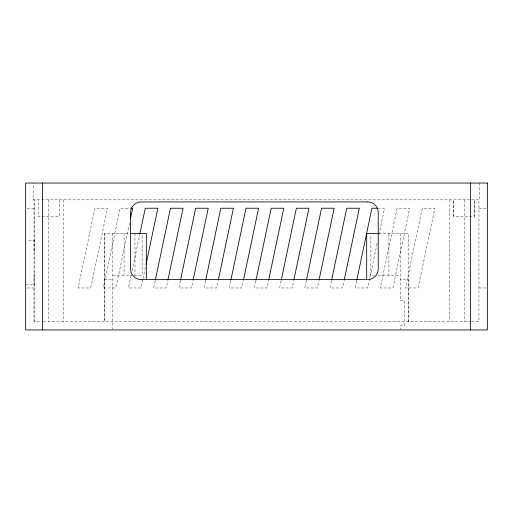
<?xml version="1.0" encoding="UTF-8"?>
<svg xmlns="http://www.w3.org/2000/svg" width="513" height="513" viewBox="0 0 513 513"><rect width="100%" height="100%" fill="white"/><g stroke="black" fill="none" stroke-linecap="round" stroke-linejoin="round"><path stroke-width="0.38" stroke-dasharray="2.56 1.92" d="M25.65 284.83L34.089 284.83L34.089 274.34M34.082 251.255L34.082 240.757L27.183 240.757M104.351 233.415L104.351 321.555L104.351 233.415L129.693 233.415M408.585 321.555L408.649 279.585L400.255 279.585M129.552 223.084L115.893 287.979L103.299 287.979L120.087 208.233L131.104 208.233M131.116 275.468L128.481 287.979L141.075 287.979L142.883 279.38M132.104 270.781L139.677 234.813M143.05 278.597L145.519 266.869M155.15 280.944L153.669 287.979L166.257 287.979L167.738 280.944M180.332 280.944L178.851 287.979L191.445 287.979L192.926 280.944M205.514 280.944L204.033 287.979L216.627 287.979L218.108 280.944M230.696 280.944L229.215 287.979L241.809 287.979L243.29 280.944M255.884 280.944L254.403 287.979L266.991 287.979L268.472 280.944M281.066 280.944L279.585 287.979L292.179 287.979L293.66 280.944M306.248 280.944L304.767 287.979L317.361 287.979L318.842 280.944M331.436 280.944L329.955 287.979L342.543 287.979L344.024 280.944M356.618 280.944L355.137 287.979L367.725 287.979L377.113 243.412M378.921 234.813L384.519 208.233L378.222 208.233M27.176 208.233L34.102 208.233M478.956 208.233L486.587 208.233M453.774 216.627L453.774 199.839L453.787 216.627L474.756 216.627L474.756 199.839L474.756 216.627M378.652 233.415L408.649 233.415L408.649 321.555M112.745 275.385L131.803 275.385M134.348 275.385L142.127 275.385L142.127 233.415M374.849 275.385L370.873 275.385L370.873 234.999M378.01 275.385L400.255 275.385M104.351 279.585L112.745 279.585M27.176 287.979L34.102 287.979M478.956 287.979L486.587 287.979M34.108 321.555L34.108 199.839L34.044 321.555L41.675 321.555M43.336 321.555L470.902 321.555M471.607 321.555L478.956 321.555L478.956 199.839M34.089 240.757L34.089 241.559M34.082 284.035L34.082 284.83M479.796 183.045L479.79 199.839L33.204 199.839L33.274 183.045M464.265 199.839L464.265 321.555M449.574 199.839L449.574 321.555M400.255 233.415L400.255 300.573L404.456 300.573L404.456 325.755L400.255 325.755L400.255 329.25M388.925 233.415L388.925 275.385M134.99 233.415L134.99 275.385M124.075 233.415L124.075 275.385M112.745 233.415L112.745 329.16M63.42 199.839L63.426 321.555M59.226 199.839L59.219 216.627L38.244 216.627L38.251 199.839M48.735 199.839L48.735 321.555M94.905 208.233L78.117 287.979L90.705 287.979L107.499 208.233L94.905 208.233M397.107 208.233L380.319 287.979L392.913 287.979L409.701 208.233L397.107 208.233M422.295 208.233L405.501 287.979L418.095 287.979L434.883 208.233L422.295 208.233"/><path stroke-width="0.77" d="M130.539 218.397L132.681 208.233L131.104 208.233M139.837 234.031L145.275 208.233L157.863 208.233L146.013 264.522M155.311 280.162L170.457 208.233L183.045 208.233L167.905 280.162M180.499 280.162L195.639 208.233L208.233 208.233L193.087 280.162M205.681 280.162L220.821 208.233L233.415 208.233L218.275 280.162M230.863 280.162L246.009 208.233L258.597 208.233L243.457 280.162M256.045 280.162L271.191 208.233L283.785 208.233L268.639 280.162M281.233 280.162L296.373 208.233L308.967 208.233L293.821 280.162M306.415 280.162L321.555 208.233L334.149 208.233L319.009 280.162M331.597 280.162L346.743 208.233L359.331 208.233L344.191 280.162M356.785 280.162L371.925 208.233L377.433 208.233M130.244 233.415L146.32 233.415L146.32 279.585M378.652 233.415L366.68 233.415L366.68 279.585M470.562 183.045L470.562 329.955M42.438 183.045L42.438 329.955M487.35 183.045L25.65 183.045L25.65 329.955L487.35 329.955L487.35 183.045M367.725 201.936L141.075 201.936A10.491 10.491 0 0 0 130.584 212.427L130.584 269.094A10.491 10.491 0 0 0 141.075 279.585L367.725 279.585A10.491 10.491 0 0 0 378.222 269.094L378.222 212.427A10.491 10.491 0 0 0 367.725 201.936"/></g></svg>
